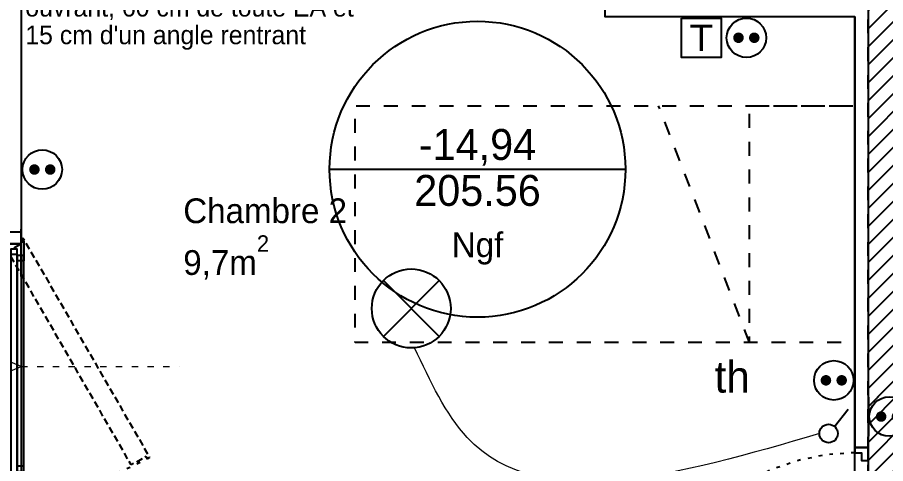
# Model space of a CAD drawing. Header units: centimetres. Extents: x 2811 to 13089, y 820 to 6224.
# Drawn here: x 10852.9 to 11183.1, y 2850.2 to 3019.9 of the extents above; entities that cross this region are included whole.
import ezdxf

# ---------------------------------------------------------------- set-up
doc = ezdxf.new("R2010")
doc.units = ezdxf.units.CM
for name, pattern in [('ACAD_ISO03W100', [30, 12, -18]), ('Style de ligne -11', [0.347222, 0.20828, -0.138942]), ('Style de ligne -12', [0.164042, 0.054681, -0.109361]), ('Style de ligne -13', [0.147638, 0.098425, -0.049213]), ('Style de ligne -18', [0.164042, 0.054681, -0.109361]), ('VW-01', [0.41656, 0.20828, -0.20828])]:
    doc.linetypes.add(name, pattern=pattern)
for name, color, linetype in [('B Aménagement intérieur', 252, 'Continuous'), ('B Faux plafonds', 252, 'Continuous'), ('B Faux plafonds_Hatch', 252, 'Continuous'), ('B Général', 252, 'Continuous'), ('C ANNOTATIONS-Niveaux', 252, 'Continuous'), ('C ANNOTATIONS-prestations', 252, 'Continuous'), ('C ANNOTATIONS-texte', 252, 'Continuous'), ('D SURFACES-shab', 252, 'Continuous'), ('prlm-VMC', 93, 'Continuous')]:
    doc.layers.add(name, color=color, linetype=linetype)
for name, color, linetype, lineweight in [('prlm-ELEC-CFA', 1, 'Continuous', 25), ('prlm-ELEC-CFO', 1, 'Continuous', 25), ('prlm-MOD-PB', 2, 'Continuous', 30)]:
    doc.layers.add(name, color=color, linetype=linetype, lineweight=lineweight)
doc.layers.add('prlm-ZEROPLOT', color=254, linetype='Continuous', plot=False)
doc.styles.add('Eurostile', font='Eurosti.TTF')
doc.styles.add('Eurostile (bold)', font='Eurostib.TTF')
doc.styles.add('prlm-elec-cfa', font='comic.ttf', dxfattribs={"height": 12})
doc.styles.get("Standard").update_dxf_attribs({"font": 'isocp.shx', "height": 15})
pattern_1 = [(45, (0, 0.2205), (-3.5277778, 3.3072917), [])]

# ---------------------------------------------------------------- blocks, each defined once
blk = doc.blocks.new('F 100x170 (allège pleine + VR')
at = {"layer": 'B Général', "linetype": 'Continuous', "lineweight": 35}
for p, q in [((-50, 7), (-50, -9)), ((50, 7), (50, -9))]:
    blk.add_line(p, q, dxfattribs=at)
at = {"layer": 'B Général'}
blk.add_line((45, 9), (-45, 9), dxfattribs=at)
at = {"layer": 'B Général', "linetype": 'Style de ligne -13', "ltscale": 25.4, "flags": 128}
blk.add_lwpolyline([(-35.69, 65.82), (-36.19, 64.95), (-35.32, 64.45), (-38.57, 58.82), (42.63, 11.94), (45.88, 17.57), (46.75, 17.07), (47.25, 17.93)], close=True, dxfattribs=at)
at = {"layer": 'B Général', "flags": 128}
for points in [[(-43, 10.5), (-43, 9), (-50, 9), (-50, 17), (-45.5, 17), (-45.5, 10.5)], [(-41, 18), (41, 18), (41, 15.5), (-41, 15.5)], [(43, 10.5), (43, 9), (50, 9), (50, 17), (45.5, 17), (45.5, 10.5)], [(-43.5, 15.5), (43.5, 15.5), (43.5, 13), (-43.5, 13)], [(-41, 13), (41, 13), (41, 10.5), (-41, 10.5)], [(-50, 9), (-50, 5), (-45.5, 5), (-45.5, 6), (-48, 6), (-48, 8), (-45.5, 8), (-45.5, 9)], [(50, 9), (50, 5), (45.5, 5), (45.5, 6), (48, 6), (48, 8), (45.5, 8), (45.5, 9)]]:
    blk.add_lwpolyline(points, close=True, dxfattribs=at)
at = {"layer": 'B Général', "linetype": 'Continuous', "flags": 128}
for points in [[(-39, 15.5), (-41.5, 15.5), (-41.5, 13), (-39, 13), (-39, 10.5), (-45.5, 10.5), (-45.5, 17), (-46.5, 17), (-46.5, 18), (-39, 18)], [(39, 15.5), (41.5, 15.5), (41.5, 13), (39, 13), (39, 10.5), (45.5, 10.5), (45.5, 17), (46.5, 17), (46.5, 18), (39, 18)]]:
    blk.add_lwpolyline(points, close=True, dxfattribs=at)
at = {"layer": 'B Général', "linetype": 'Style de ligne -11', "ltscale": 25.4, "flags": 128}
blk.add_lwpolyline([(-50, 9), (50, 9), (50, -11), (-50, -11)], close=True, dxfattribs=at)
at = {"layer": 'B Général', "flags": 128}
blk.add_lwpolyline([(-50, -9), (-50, -17), (50, -17), (50, -9)], dxfattribs=at)
at = {"layer": 'B Général'}
blk.add_circle((47, 17.5), 0.5, dxfattribs=at)
at = {"layer": 'B Général', "linetype": 'Style de ligne -12', "ltscale": 25.4}
blk.add_arc((49, 17.5), 97.5, 150.2938, 179.7062, dxfattribs=at)
at = {"layer": 'B Général', "insert": (-23.11, 2.65), "char_height": 7.059, "attachment_point": 1, "line_spacing_factor": 0.894142, "style": 'Eurostile'}
blk.add_mtext('F.A.B + VR', dxfattribs=at)
at = {"layer": 'C ANNOTATIONS-prestations', "rotation": 360, "line_spacing_factor": 0.894142}
for s, insert, char_height, attachment_point, style in [('8', (-41.34, -4.77), 9.41, 1, 'Eurostile (bold)'), ('100x170', (0, -7.82), 7.059, 2, 'Eurostile')]:
    blk.add_mtext(s, dxfattribs=dict(at, insert=insert, char_height=char_height, attachment_point=attachment_point, style=style))
blk = doc.blocks.new('Alti BAT B R-5 Lgt')
at = {"layer": 'C ANNOTATIONS-Niveaux', "linetype": 'Continuous'}
blk.add_line((-56.25, 0), (56.25, 0), dxfattribs=at)
blk.add_circle((0, 0), 56.25, dxfattribs=at)
at = {"layer": 'C ANNOTATIONS-Niveaux', "attachment_point": 2, "rotation": 0, "line_spacing_factor": 0.894142, "style": 'Eurostile'}
for s, insert, char_height in [('-14,94', (0, 15.29), 11.765), ('205.56', (0, -2.17), 11.765), ('Ngf', (0, -24.02), 9.412)]:
    blk.add_mtext(s, dxfattribs=dict(at, insert=insert, char_height=char_height))
blk = doc.blocks.new('xi.EA')
at = {"layer": 'prlm-VMC', "color": 0, "linetype": 'ByBlock', "lineweight": 5, "flags": 128}
blk.add_lwpolyline([(-6.17, -15), (6.17, -15), (0, 0)], close=True, dxfattribs=at)
at = {"layer": 'prlm-VMC', "color": 0, "linetype": 'ByBlock', "lineweight": -2, "flags": 128}
blk.add_lwpolyline([(0, -15, 1, 4, 0), (0, -63.63, 1, 1, 0)], format="xyseb", dxfattribs=at)
at = {"layer": 'prlm-VMC', "color": 0, "linetype": 'ByBlock', "lineweight": 5}
blk.add_solid([(0, 0), (6.17, -15), (-6.17, -15), (0, 0)], dxfattribs=at)
at = {"layer": 'prlm-ZEROPLOT', "color": 250, "linetype": 'ACAD_ISO03W100', "lineweight": 0, "ltscale": 0.2}
blk.add_lwpolyline([(0, 0), (0, 60)], dxfattribs=at)
blk = doc.blocks.new('xi.txt-venthor')
at = {"layer": 'B Général', "insert": (230.58, -65.8), "char_height": 7.059, "width": 134.924, "attachment_point": 1, "line_spacing_factor": 0.894142, "style": 'Eurostile'}
blk.add_mtext("Ventouse a 40 cm de tout ouvrant, 60 cm de toute EA et 15 cm d'un angle rentrant", dxfattribs=at)
blk = doc.blocks.new('xi.PTCE')
at = {"layer": 'prlm-ELEC-CFO', "color": 0}
for points in [[(-10.61, 10.61), (10.61, -10.61)], [(10.61, 10.61), (-10.61, -10.61)]]:
    blk.add_lwpolyline(points, dxfattribs=at)
at = {"layer": 'prlm-ELEC-CFO', "color": 0, "linetype": 'ByBlock'}
blk.add_circle((0, 0), 15, dxfattribs=at)
blk = doc.blocks.new('xi.SA')
at = {"layer": 'prlm-ELEC-CFO', "color": 0}
blk.add_lwpolyline([(0.2, -1.28), (5.5, 5.28)], dxfattribs=at)
blk.add_circle((-2, -4), 3.5, dxfattribs=at)
blk = doc.blocks.new('xi.PC')
at = {"color": 0, "lineweight": 5}
blk.add_wipeout([(-7.5, -7.5), (7.5, -7.5), (7.5, 7.5), (-7.5, 7.5)], dxfattribs=at).dxf.layer = 'prlm-ELEC-CFO'
at = {"layer": 'prlm-ELEC-CFO', "color": 0, "linetype": 'ByBlock', "lineweight": 5, "const_width": 2}
for points in [[(-4, 0, 1), (-2, 0, 1)], [(2, 0, 1), (4, 0, 1)]]:
    blk.add_lwpolyline(points, format="xyb", close=True, dxfattribs=at)
at = {"layer": 'prlm-ELEC-CFO', "color": 0, "linetype": 'ByBlock', "lineweight": -2}
blk.add_circle((0, 0), 7.5, dxfattribs=at)
blk = doc.blocks.new('xi.TEL')
at = {"layer": 'prlm-ELEC-CFA', "color": 0, "linetype": 'ByBlock', "lineweight": -2, "flags": 128}
blk.add_lwpolyline([(-7.5, 7.5), (7.5, 7.5), (7.5, -7.5), (-7.5, -7.5)], close=True, dxfattribs=at)
at = {"layer": 'prlm-ELEC-CFA', "color": 0, "linetype": 'ByBlock', "insert": (0, 0), "char_height": 10, "width": 11.36, "attachment_point": 5}
blk.add_mtext('{\\fVerdana|b0|i0|c0|p34;T}', dxfattribs=at)
blk = doc.blocks.new('PP 80')
at = {"layer": 'B Général', "flags": 128}
blk.add_lwpolyline([(-43, 2.5), (-43, 85.5), (-39, 85.5), (-39, 2.5)], close=True, dxfattribs=at)
at = {"layer": 'B Général', "linetype": 'Style de ligne -18', "ltscale": 25.4, "flags": 128}
blk.add_lwpolyline([(46, 2.5), (45.27, 13.33), (43.1, 23.98), (39.53, 34.26), (34.61, 44), (28.44, 53.03), (21.1, 61.19), (12.74, 68.35), (3.5, 74.38), (-6.47, 79.18), (-17, 82.67), (-27.91, 84.79), (-39, 85.5)], dxfattribs=at)
at = {"layer": 'B Général', "linetype": 'Continuous', "flags": 128}
for points in [[(-45, 2.5), (-43, 2.5), (-43, 0), (-40, 0), (-40, -2.5), (-45, -2.5)], [(48, 2.5), (46, 2.5), (46, 0), (43, 0), (43, -2.5), (48, -2.5), (48, -2.5), (48, -2.5), (48, 1.79), (48, 1.79)]]:
    blk.add_lwpolyline(points, close=True, dxfattribs=at)
at = {"layer": 'C ANNOTATIONS-prestations', "insert": (-37.5, 32.5), "char_height": 5.8825, "attachment_point": 1, "rotation": 90, "line_spacing_factor": 0.894142, "style": 'Eurostile'}
blk.add_mtext('PP 83 x 204', dxfattribs=at)
blk = doc.blocks.new('Lit 90.190')
at = {"layer": 'B Général', "linetype": 'VW-01', "ltscale": 25.4}
blk.add_line((45, 54.99), (-45, 20.35), dxfattribs=at)
at = {"layer": 'B Général', "linetype": 'VW-01', "ltscale": 25.4, "flags": 128}
for points in [[(-45, 95), (45, 95), (45, -95), (-45, -95)], [(-45, 95), (45, 95), (45, 54.99), (-45, 54.99)]]:
    blk.add_lwpolyline(points, close=True, dxfattribs=at)

msp = doc.modelspace()

# ---------------------------------------------------------------- hatches: boundary and pattern name
at = {"layer": 'B Faux plafonds_Hatch', "linetype": 'Continuous'}
h = msp.add_hatch(dxfattribs=at)
h.set_pattern_fill('F_P__SOFFITE', color=256, style=0, pattern_type=2)
h.set_pattern_definition(pattern_1)
h.paths.add_polyline_path([(10854.384, 3237.389), (11283.038, 3237.389), (11283.042, 2953.388), (11268.443, 2953.388), (11268.443, 2863.388), (11341.443, 2863.388), (11341.443, 2728.388), (11263.445, 2728.388), (11263.445, 2630.388), (11176.392, 2630.388), (11176.392, 3115.128), (11076.392, 3115.128), (11076.388, 3066.464), (10854.384, 3066.464)])

# ---------------------------------------------------------------- linework, layer by layer
at = {"layer": 'B Aménagement intérieur', "linetype": 'Continuous'}
for p, q in [((11171.392, 3020.128), (11171.392, 2856.388)), ((11171.392, 3020.128), (11171.392, 2856.388)), ((11176.392, 3020.128), (11176.392, 2856.388)), ((11176.392, 3020.128), (11176.392, 2856.388)), ((11171.392, 2856.388), (11176.392, 2856.388)), ((11171.392, 2856.388), (11176.392, 2856.388))]:
    msp.add_line(p, q, dxfattribs=at)
at = {"layer": 'B Faux plafonds', "linetype": 'VW-01', "ltscale": 25.4, "flags": 128}
msp.add_lwpolyline([(10854.384, 3237.389), (11283.038, 3237.389), (11283.042, 2953.388), (11268.443, 2953.388), (11268.443, 2863.388), (11341.443, 2863.388), (11341.443, 2728.388), (11263.445, 2728.388), (11263.445, 2630.388), (11176.392, 2630.388), (11176.392, 3115.128), (11076.392, 3115.128), (11076.388, 3066.464), (10854.384, 3066.464)], close=True, dxfattribs=at)
at = {"layer": 'B Général', "linetype": 'Continuous'}
for p, q in [((10854.388, 3237.389), (10854.388, 2938.303)), ((10854.388, 3237.389), (10854.388, 2939.389)), ((10854.388, 2921.389), (10854.388, 2939.369)), ((10820.388, 2938.303), (10854.388, 2938.303)), ((10854.388, 2921.369), (10854.388, 2938.303))]:
    msp.add_line(p, q, dxfattribs=at)
at = {"layer": 'D SURFACES-shab', "flags": 128}
for points in [[(11263.446, 2630.381), (11263.445, 2728.388), (11341.443, 2728.388), (11341.443, 2863.388), (11268.443, 2863.388), (11268.443, 2953.388), (11283.042, 2953.388), (11283.042, 3073), (11176.392, 3073), (11176.392, 2630.388)], [(10854.388, 2743.388), (11171.392, 2743.388), (11171.392, 3020.128), (11076.391, 3020.128), (11076.392, 3061.464), (10854.392, 3061.464)]]:
    msp.add_lwpolyline(points, close=True, dxfattribs=at)
at = {"layer": 'prlm-ELEC-CFO', "lineweight": 13}
msp.add_spline([(11157.892, 2861.657), (11024.012, 2860.138), (11003.938, 2894.288)], degree=3, dxfattribs=at)

# ---------------------------------------------------------------- block references
at = {"layer": 'B Aménagement intérieur', "rotation": 89.99999999900167}
msp.add_blockref('PP 80', (11173.892, 2808.388), dxfattribs=at)
msp.add_blockref('PP 80', (11173.892, 2808.388), dxfattribs=at)
at = {"layer": 'B Général', "rotation": 270}
msp.add_blockref('Lit 90.190', (11076.392, 2941.282), dxfattribs=at)
msp.add_blockref('Lit 90.190', (11076.392, 2941.282), dxfattribs=at)
at = {"layer": 'B Général', "xscale": -1, "rotation": 270}
msp.add_blockref('F 100x170 (allège pleine + VR', (10837.388, 2888.303), dxfattribs=at)
at = {"layer": 'C ANNOTATIONS-Niveaux'}
msp.add_blockref('Alti BAT B R-5 Lgt', (11027.892, 2962.152), dxfattribs=at)
at = {"layer": 'C ANNOTATIONS-Niveaux', "color": 7}
msp.add_blockref('Alti BAT B R-5 Lgt', (11027.892, 2962.152), dxfattribs=at)
at = {"layer": 'prlm-ELEC-CFA'}
msp.add_blockref('xi.TEL', (11112.993, 3012.128), dxfattribs=at)
at = {"layer": 'prlm-ELEC-CFO'}
for name, p in [('xi.PTCE', (11002.694, 2909.236)), ('xi.SA', (11163.392, 2865.696))]:
    msp.add_blockref(name, p, dxfattribs=at)
at = {"layer": 'prlm-MOD-PB'}
msp.add_blockref('xi.txt-venthor', (10625.34, 3103.575), dxfattribs=at)
at = {"layer": 'prlm-VMC', "rotation": 269.9992683619933}
msp.add_blockref('xi.EA', (10854.39, 2887.158), dxfattribs=at)

# ---------------------------------------------------------------- texts
at = {"layer": 'C ANNOTATIONS-texte', "insert": (10916, 2951.068), "char_height": 9.412, "attachment_point": 1, "line_spacing_factor": 0.894142, "style": 'Eurostile'}
msp.add_mtext('Chambre 2\\P9,7m{\\H0.6667x;\\S2^ ;}', dxfattribs=at)
msp.add_mtext('Chambre 2\\P9,7m{\\H0.6667x;\\S2^ ;}', dxfattribs=at)

# ---------------------------------------------------------------- next in the draw order: block references
at = {"layer": 'prlm-ELEC-CFO'}
for p in [(11130.141, 3012.128), (10862.39, 2962.04), (11163.392, 2881.908), (11184.392, 2868.134)]:
    msp.add_blockref('xi.PC', p, dxfattribs=at)

# ---------------------------------------------------------------- next in the draw order: texts
at = {"layer": 'prlm-ELEC-CFO', "lineweight": 20, "insert": (11124.742, 2883.175), "char_height": 12, "attachment_point": 5, "line_spacing_factor": 0.8, "style": 'prlm-elec-cfa', "bg_fill": 3, "box_fill_scale": 1.1, "bg_fill_color": 256, "bg_fill_transparency": 0}
msp.add_mtext('th', dxfattribs=at)

# ---------------------------------------------------------------- next in the draw order: hatches: boundary and pattern name
at = {"layer": 'B Faux plafonds_Hatch', "linetype": 'Continuous'}
h = msp.add_hatch(dxfattribs=at)
h.set_pattern_fill('F_P__SOFFITE', color=9, style=0, pattern_type=2)
h.set_pattern_definition(pattern_1)
h.paths.add_polyline_path([(10854.384, 3237.389), (11283.038, 3237.389), (11283.042, 2953.388), (11268.443, 2953.388), (11268.443, 2863.388), (11341.443, 2863.388), (11341.443, 2728.388), (11263.445, 2728.388), (11263.445, 2630.388), (11176.392, 2630.388), (11176.392, 3115.128), (11076.392, 3115.128), (11076.388, 3066.464), (10854.384, 3066.464)])

# ---------------------------------------------------------------- next in the draw order: linework, layer by layer
at = {"layer": 'B Aménagement intérieur', "linetype": 'Continuous'}
for p, q in [((11171.392, 3020.128), (11171.392, 2856.388)), ((11171.392, 3020.128), (11171.392, 2856.388)), ((11176.392, 3020.128), (11176.392, 2856.388)), ((11176.392, 3020.128), (11176.392, 2856.388))]:
    msp.add_line(p, q, dxfattribs=at)
at = {"layer": 'B Faux plafonds', "linetype": 'VW-01', "ltscale": 25.4, "flags": 128}
msp.add_lwpolyline([(10854.384, 3237.389), (11283.038, 3237.389), (11283.042, 2953.388), (11268.443, 2953.388), (11268.443, 2863.388), (11341.443, 2863.388), (11341.443, 2728.388), (11263.445, 2728.388), (11263.445, 2630.388), (11176.392, 2630.388), (11176.392, 3115.128), (11076.392, 3115.128), (11076.388, 3066.464), (10854.384, 3066.464)], close=True, dxfattribs=at)
at = {"layer": 'D SURFACES-shab', "flags": 128}
for points in [[(11263.446, 2630.381), (11263.445, 2728.388), (11341.443, 2728.388), (11341.443, 2863.388), (11268.443, 2863.388), (11268.443, 2953.388), (11283.042, 2953.388), (11283.042, 3073), (11176.392, 3073), (11176.392, 2630.388)], [(10854.388, 2743.388), (11171.392, 2743.388), (11171.392, 3020.128), (11076.391, 3020.128), (11076.392, 3061.464), (10854.392, 3061.464)]]:
    msp.add_lwpolyline(points, close=True, dxfattribs=at)

doc.saveas('drawing.dxf')
